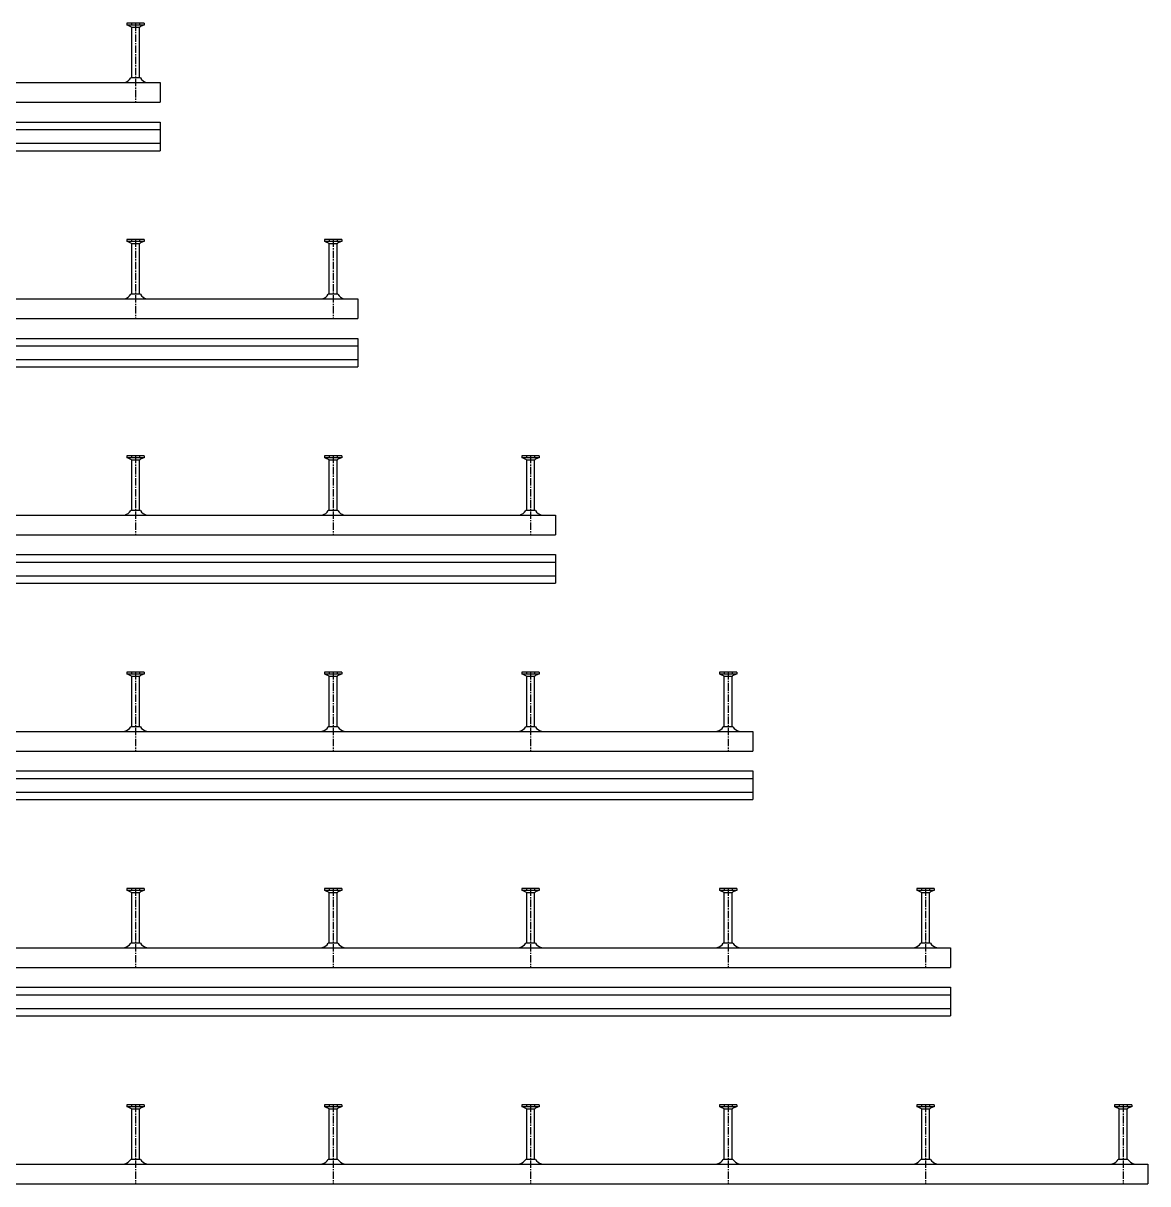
# Model space of a CAD drawing. Header units: millimetres. Extents: x -218 to 5901, y -4888 to 2743.
# Drawn here: x 3742 to 4881, y -3744 to -2569 of the extents above; entities that cross this region are included whole.
import ezdxf

# ---------------------------------------------------------------- set-up
doc = ezdxf.new("R2010")
doc.units = ezdxf.units.MM
doc.header["$LTSCALE"] = 10
doc.linetypes.add('MITTE2', pattern=[1.125, 0.75, -0.125, 0.125, -0.125])
doc.layers.add('HALFEN', color=2, linetype='CONTINUOUS')

msp = doc.modelspace()

# ---------------------------------------------------------------- linework, layer by layer
at = {"layer": 'HALFEN'}
for p, q in [((3847.5, -2568.8), (3847.5, -2570.7)), ((3865, -2568.8), (3847.5, -2568.8)), ((3865, -2570.7), (3847.5, -2570.7)), ((3848.3, -2570.7), (3851.8, -2572.5)), ((3852.2, -2568.8), (3852.2, -2570.4)), ((3852.3, -2624.1), (3852.3, -2573.2)), ((3852.8, -2572.8), (3859.7, -2572.8)), ((3860.3, -2568.8), (3860.3, -2570.4)), ((3860.3, -2624.1), (3860.3, -2573.2)), ((3864.3, -2570.7), (3860.7, -2572.5)), ((3865, -2568.8), (3865, -2570.7)), ((-168.7, -2628.8), (3881.3, -2628.8)), ((3861.2, -2624.1), (3851.3, -2624.1)), ((3881.3, -2628.8), (3881.3, -2648.8)), ((-168.7, -2648.8), (3881.3, -2648.8)), ((-168.7, -2668.8), (3881.3, -2668.8)), ((-168.7, -2676.3), (3881.3, -2676.3)), ((3881.3, -2668.8), (3881.3, -2697.8)), ((-168.7, -2690.3), (3881.3, -2690.3)), ((-168.7, -2697.8), (3881.3, -2697.8)), ((3865, -2787.8), (3847.5, -2787.8)), ((3847.5, -2787.8), (3847.5, -2789.7)), ((3865, -2789.7), (3847.5, -2789.7)), ((3848.3, -2789.7), (3851.8, -2791.5)), ((3852.2, -2787.8), (3852.2, -2789.4)), ((3852.3, -2843.1), (3852.3, -2792.2)), ((3852.8, -2791.8), (3859.7, -2791.8)), ((3860.3, -2787.8), (3860.3, -2789.4)), ((3860.3, -2843.1), (3860.3, -2792.2)), ((3864.3, -2789.7), (3860.7, -2791.5)), ((3865, -2787.8), (3865, -2789.7)), ((4047.5, -2787.8), (4047.5, -2789.7)), ((4065, -2787.8), (4047.5, -2787.8)), ((4065, -2789.7), (4047.5, -2789.7)), ((4048.3, -2789.7), (4051.8, -2791.5)), ((4052.2, -2787.8), (4052.2, -2789.4)), ((4052.3, -2843.1), (4052.3, -2792.2)), ((4052.8, -2791.8), (4059.7, -2791.8)), ((4060.3, -2787.8), (4060.3, -2789.4)), ((4060.3, -2843.1), (4060.3, -2792.2)), ((4064.3, -2789.7), (4060.7, -2791.5)), ((4065, -2787.8), (4065, -2789.7)), ((3861.2, -2843.1), (3851.3, -2843.1)), ((4061.2, -2843.1), (4051.3, -2843.1)), ((-168.7, -2847.8), (4081.3, -2847.8)), ((4081.3, -2847.8), (4081.3, -2867.8)), ((-168.7, -2867.8), (4081.3, -2867.8)), ((-168.7, -2887.8), (4081.3, -2887.8)), ((4081.3, -2887.8), (4081.3, -2916.8)), ((-168.7, -2895.3), (4081.3, -2895.3)), ((-168.7, -2909.3), (4081.3, -2909.3)), ((-168.7, -2916.8), (4081.3, -2916.8)), ((3865, -3006.8), (3847.5, -3006.8)), ((3847.5, -3006.8), (3847.5, -3008.7)), ((3852.2, -3006.8), (3852.2, -3008.4)), ((3860.3, -3006.8), (3860.3, -3008.4)), ((3865, -3006.8), (3865, -3008.7)), ((4065, -3006.8), (4047.5, -3006.8)), ((4047.5, -3006.8), (4047.5, -3008.7)), ((4052.2, -3006.8), (4052.2, -3008.4)), ((4060.3, -3006.8), (4060.3, -3008.4)), ((4065, -3006.8), (4065, -3008.7)), ((4247.5, -3006.8), (4247.5, -3008.7)), ((4265, -3006.8), (4247.5, -3006.8)), ((4252.2, -3006.8), (4252.2, -3008.4)), ((4260.3, -3006.8), (4260.3, -3008.4)), ((4265, -3006.8), (4265, -3008.7)), ((3865, -3008.7), (3847.5, -3008.7)), ((3848.3, -3008.7), (3851.8, -3010.5)), ((3852.3, -3062.1), (3852.3, -3011.2)), ((3852.8, -3010.8), (3859.7, -3010.8)), ((3860.3, -3062.1), (3860.3, -3011.2)), ((3864.3, -3008.7), (3860.7, -3010.5)), ((4065, -3008.7), (4047.5, -3008.7)), ((4048.3, -3008.7), (4051.8, -3010.5)), ((4052.3, -3062.1), (4052.3, -3011.2)), ((4052.8, -3010.8), (4059.7, -3010.8)), ((4060.3, -3062.1), (4060.3, -3011.2)), ((4064.3, -3008.7), (4060.7, -3010.5)), ((4265, -3008.7), (4247.5, -3008.7)), ((4248.3, -3008.7), (4251.8, -3010.5)), ((4252.3, -3062.1), (4252.3, -3011.2)), ((4252.8, -3010.8), (4259.7, -3010.8)), ((4260.3, -3062.1), (4260.3, -3011.2)), ((4264.3, -3008.7), (4260.7, -3010.5)), ((3861.2, -3062.1), (3851.3, -3062.1)), ((4061.2, -3062.1), (4051.3, -3062.1)), ((4261.2, -3062.1), (4251.3, -3062.1)), ((-168.7, -3066.8), (4281.3, -3066.8)), ((4281.3, -3066.8), (4281.3, -3086.8)), ((-168.7, -3086.8), (4281.3, -3086.8)), ((-168.7, -3106.8), (4281.3, -3106.8)), ((4281.3, -3106.8), (4281.3, -3135.8)), ((-168.7, -3114.3), (4281.3, -3114.3)), ((-168.7, -3128.3), (4281.3, -3128.3)), ((-168.7, -3135.8), (4281.3, -3135.8)), ((3865, -3225.8), (3847.5, -3225.8)), ((3847.5, -3225.8), (3847.5, -3227.7)), ((3865, -3227.7), (3847.5, -3227.7)), ((3848.3, -3227.7), (3851.8, -3229.5)), ((3852.2, -3225.8), (3852.2, -3227.4)), ((3852.3, -3281.1), (3852.3, -3230.2)), ((3852.8, -3229.8), (3859.7, -3229.8)), ((3860.3, -3225.8), (3860.3, -3227.4)), ((3860.3, -3281.1), (3860.3, -3230.2)), ((3864.3, -3227.7), (3860.7, -3229.5)), ((3865, -3225.8), (3865, -3227.7)), ((4065, -3225.8), (4047.5, -3225.8)), ((4047.5, -3225.8), (4047.5, -3227.7)), ((4065, -3227.7), (4047.5, -3227.7)), ((4048.3, -3227.7), (4051.8, -3229.5)), ((4052.2, -3225.8), (4052.2, -3227.4)), ((4052.3, -3281.1), (4052.3, -3230.2)), ((4052.8, -3229.8), (4059.7, -3229.8)), ((4060.3, -3225.8), (4060.3, -3227.4)), ((4060.3, -3281.1), (4060.3, -3230.2)), ((4064.3, -3227.7), (4060.7, -3229.5)), ((4065, -3225.8), (4065, -3227.7)), ((4247.5, -3225.8), (4247.5, -3227.7)), ((4265, -3225.8), (4247.5, -3225.8)), ((4265, -3227.7), (4247.5, -3227.7)), ((4248.3, -3227.7), (4251.8, -3229.5)), ((4252.2, -3225.8), (4252.2, -3227.4)), ((4252.3, -3281.1), (4252.3, -3230.2)), ((4252.8, -3229.8), (4259.7, -3229.8)), ((4260.3, -3225.8), (4260.3, -3227.4)), ((4260.3, -3281.1), (4260.3, -3230.2)), ((4264.3, -3227.7), (4260.7, -3229.5)), ((4265, -3225.8), (4265, -3227.7)), ((4447.5, -3225.8), (4447.5, -3227.7)), ((4465, -3225.8), (4447.5, -3225.8)), ((4465, -3227.7), (4447.5, -3227.7)), ((4448.3, -3227.7), (4451.8, -3229.5)), ((4452.2, -3225.8), (4452.2, -3227.4)), ((4452.3, -3281.1), (4452.3, -3230.2)), ((4452.8, -3229.8), (4459.7, -3229.8)), ((4460.3, -3225.8), (4460.3, -3227.4)), ((4460.3, -3281.1), (4460.3, -3230.2)), ((4464.3, -3227.7), (4460.7, -3229.5)), ((4465, -3225.8), (4465, -3227.7)), ((-168.7, -3285.8), (4481.3, -3285.8)), ((3861.2, -3281.1), (3851.3, -3281.1)), ((4061.2, -3281.1), (4051.3, -3281.1)), ((4261.2, -3281.1), (4251.3, -3281.1)), ((4461.2, -3281.1), (4451.3, -3281.1)), ((4481.3, -3285.8), (4481.3, -3305.8)), ((-168.7, -3305.8), (4481.3, -3305.8)), ((-168.7, -3325.8), (4481.3, -3325.8)), ((-168.7, -3333.3), (4481.3, -3333.3)), ((4481.3, -3325.8), (4481.3, -3354.8)), ((-168.7, -3347.3), (4481.3, -3347.3)), ((-168.7, -3354.8), (4481.3, -3354.8)), ((3865, -3444.8), (3847.5, -3444.8)), ((3847.5, -3444.8), (3847.5, -3446.7)), ((3865, -3446.7), (3847.5, -3446.7)), ((3848.3, -3446.7), (3851.8, -3448.5)), ((3852.2, -3444.8), (3852.2, -3446.4)), ((3852.3, -3500.1), (3852.3, -3449.2)), ((3852.8, -3448.8), (3859.7, -3448.8)), ((3860.3, -3444.8), (3860.3, -3446.4)), ((3860.3, -3500.1), (3860.3, -3449.2)), ((3864.3, -3446.7), (3860.7, -3448.5)), ((3865, -3444.8), (3865, -3446.7)), ((4065, -3444.8), (4047.5, -3444.8)), ((4047.5, -3444.8), (4047.5, -3446.7)), ((4065, -3446.7), (4047.5, -3446.7)), ((4048.3, -3446.7), (4051.8, -3448.5)), ((4052.2, -3444.8), (4052.2, -3446.4)), ((4052.3, -3500.1), (4052.3, -3449.2)), ((4052.8, -3448.8), (4059.7, -3448.8)), ((4060.3, -3444.8), (4060.3, -3446.4)), ((4060.3, -3500.1), (4060.3, -3449.2)), ((4064.3, -3446.7), (4060.7, -3448.5)), ((4065, -3444.8), (4065, -3446.7)), ((4247.5, -3444.8), (4247.5, -3446.7)), ((4265, -3444.8), (4247.5, -3444.8)), ((4265, -3446.7), (4247.5, -3446.7)), ((4248.3, -3446.7), (4251.8, -3448.5)), ((4252.2, -3444.8), (4252.2, -3446.4)), ((4252.3, -3500.1), (4252.3, -3449.2)), ((4252.8, -3448.8), (4259.7, -3448.8)), ((4260.3, -3444.8), (4260.3, -3446.4)), ((4260.3, -3500.1), (4260.3, -3449.2)), ((4264.3, -3446.7), (4260.7, -3448.5)), ((4265, -3444.8), (4265, -3446.7)), ((4465, -3444.8), (4447.5, -3444.8)), ((4447.5, -3444.8), (4447.5, -3446.7)), ((4465, -3446.7), (4447.5, -3446.7)), ((4448.3, -3446.7), (4451.8, -3448.5)), ((4452.2, -3444.8), (4452.2, -3446.4)), ((4452.3, -3500.1), (4452.3, -3449.2)), ((4452.8, -3448.8), (4459.7, -3448.8)), ((4460.3, -3444.8), (4460.3, -3446.4)), ((4460.3, -3500.1), (4460.3, -3449.2)), ((4464.3, -3446.7), (4460.7, -3448.5)), ((4465, -3444.8), (4465, -3446.7)), ((4647.5, -3444.8), (4647.5, -3446.7)), ((4665, -3444.8), (4647.5, -3444.8)), ((4665, -3446.7), (4647.5, -3446.7)), ((4648.3, -3446.7), (4651.8, -3448.5)), ((4652.2, -3444.8), (4652.2, -3446.4)), ((4652.3, -3500.1), (4652.3, -3449.2)), ((4652.8, -3448.8), (4659.7, -3448.8)), ((4660.3, -3444.8), (4660.3, -3446.4)), ((4660.3, -3500.1), (4660.3, -3449.2)), ((4664.3, -3446.7), (4660.7, -3448.5)), ((4665, -3444.8), (4665, -3446.7)), ((3861.2, -3500.1), (3851.3, -3500.1)), ((4061.2, -3500.1), (4051.3, -3500.1)), ((4261.2, -3500.1), (4251.3, -3500.1)), ((4461.2, -3500.1), (4451.3, -3500.1)), ((4661.2, -3500.1), (4651.3, -3500.1)), ((-168.7, -3504.8), (4681.3, -3504.8)), ((4681.3, -3504.8), (4681.3, -3524.8)), ((-168.7, -3524.8), (4681.3, -3524.8)), ((-168.7, -3544.8), (4681.3, -3544.8)), ((4681.3, -3544.8), (4681.3, -3573.8)), ((-168.7, -3552.3), (4681.3, -3552.3)), ((-168.7, -3566.3), (4681.3, -3566.3)), ((-168.7, -3573.8), (4681.3, -3573.8)), ((3865, -3663.8), (3847.5, -3663.8)), ((3847.5, -3663.8), (3847.5, -3665.7)), ((3865, -3665.7), (3847.5, -3665.7)), ((3848.3, -3665.7), (3851.8, -3667.5)), ((3852.2, -3663.8), (3852.2, -3665.4)), ((3860.3, -3663.8), (3860.3, -3665.4)), ((3864.3, -3665.7), (3860.7, -3667.5)), ((3865, -3663.8), (3865, -3665.7)), ((4065, -3663.8), (4047.5, -3663.8)), ((4047.5, -3663.8), (4047.5, -3665.7)), ((4065, -3665.7), (4047.5, -3665.7)), ((4048.3, -3665.7), (4051.8, -3667.5)), ((4052.2, -3663.8), (4052.2, -3665.4)), ((4060.3, -3663.8), (4060.3, -3665.4)), ((4064.3, -3665.7), (4060.7, -3667.5)), ((4065, -3663.8), (4065, -3665.7)), ((4247.5, -3663.8), (4247.5, -3665.7)), ((4265, -3663.8), (4247.5, -3663.8)), ((4265, -3665.7), (4247.5, -3665.7)), ((4248.3, -3665.7), (4251.8, -3667.5)), ((4252.2, -3663.8), (4252.2, -3665.4)), ((4260.3, -3663.8), (4260.3, -3665.4)), ((4264.3, -3665.7), (4260.7, -3667.5)), ((4265, -3663.8), (4265, -3665.7)), ((4465, -3663.8), (4447.5, -3663.8)), ((4447.5, -3663.8), (4447.5, -3665.7)), ((4465, -3665.7), (4447.5, -3665.7)), ((4448.3, -3665.7), (4451.8, -3667.5)), ((4452.2, -3663.8), (4452.2, -3665.4)), ((4460.3, -3663.8), (4460.3, -3665.4)), ((4464.3, -3665.7), (4460.7, -3667.5)), ((4465, -3663.8), (4465, -3665.7)), ((4665, -3663.8), (4647.5, -3663.8)), ((4647.5, -3663.8), (4647.5, -3665.7)), ((4665, -3665.7), (4647.5, -3665.7)), ((4648.3, -3665.7), (4651.8, -3667.5)), ((4652.2, -3663.8), (4652.2, -3665.4)), ((4660.3, -3663.8), (4660.3, -3665.4)), ((4664.3, -3665.7), (4660.7, -3667.5)), ((4665, -3663.8), (4665, -3665.7)), ((4847.5, -3663.8), (4847.5, -3665.7)), ((4865, -3663.8), (4847.5, -3663.8)), ((4865, -3665.7), (4847.5, -3665.7)), ((4848.3, -3665.7), (4851.8, -3667.5)), ((4852.2, -3663.8), (4852.2, -3665.4)), ((4860.3, -3663.8), (4860.3, -3665.4)), ((4864.3, -3665.7), (4860.7, -3667.5)), ((4865, -3663.8), (4865, -3665.7)), ((3852.3, -3719.1), (3852.3, -3668.2)), ((3852.8, -3667.8), (3859.7, -3667.8)), ((3860.3, -3719.1), (3860.3, -3668.2)), ((4052.3, -3719.1), (4052.3, -3668.2)), ((4052.8, -3667.8), (4059.7, -3667.8)), ((4060.3, -3719.1), (4060.3, -3668.2)), ((4252.3, -3719.1), (4252.3, -3668.2)), ((4252.8, -3667.8), (4259.7, -3667.8)), ((4260.3, -3719.1), (4260.3, -3668.2)), ((4452.3, -3719.1), (4452.3, -3668.2)), ((4452.8, -3667.8), (4459.7, -3667.8)), ((4460.3, -3719.1), (4460.3, -3668.2)), ((4652.3, -3719.1), (4652.3, -3668.2)), ((4652.8, -3667.8), (4659.7, -3667.8)), ((4660.3, -3719.1), (4660.3, -3668.2)), ((4852.3, -3719.1), (4852.3, -3668.2)), ((4852.8, -3667.8), (4859.7, -3667.8)), ((4860.3, -3719.1), (4860.3, -3668.2)), ((-168.7, -3723.8), (4881.3, -3723.8)), ((3861.2, -3719.1), (3851.3, -3719.1)), ((4061.2, -3719.1), (4051.3, -3719.1)), ((4261.2, -3719.1), (4251.3, -3719.1)), ((4461.2, -3719.1), (4451.3, -3719.1)), ((4661.2, -3719.1), (4651.3, -3719.1)), ((4861.2, -3719.1), (4851.3, -3719.1)), ((4881.3, -3723.8), (4881.3, -3743.8)), ((-168.7, -3743.8), (4881.3, -3743.8))]:
    msp.add_line(p, q, dxfattribs=at)
at = {"layer": 'HALFEN', "color": 1, "linetype": 'MITTE2'}
for p, q in [((3856.3, -2568.8), (3856.3, -2648.8)), ((3856.3, -2787.8), (3856.3, -2867.8)), ((4056.3, -2787.8), (4056.3, -2867.8)), ((3856.3, -3006.8), (3856.3, -3086.8)), ((4056.3, -3006.8), (4056.3, -3086.8)), ((4256.3, -3006.8), (4256.3, -3086.8)), ((3856.3, -3225.8), (3856.3, -3305.8)), ((4056.3, -3225.8), (4056.3, -3305.8)), ((4256.3, -3225.8), (4256.3, -3305.8)), ((4456.3, -3225.8), (4456.3, -3305.8)), ((3856.3, -3444.8), (3856.3, -3524.8)), ((4056.3, -3444.8), (4056.3, -3524.8)), ((4256.3, -3444.8), (4256.3, -3524.8)), ((4456.3, -3444.8), (4456.3, -3524.8)), ((4656.3, -3444.8), (4656.3, -3524.8)), ((3856.3, -3663.8), (3856.3, -3743.8)), ((4056.3, -3663.8), (4056.3, -3743.8)), ((4256.3, -3663.8), (4256.3, -3743.8)), ((4456.3, -3663.8), (4456.3, -3743.8)), ((4656.3, -3663.8), (4656.3, -3743.8)), ((4856.3, -3663.8), (4856.3, -3743.8))]:
    msp.add_line(p, q, dxfattribs=at)
at = {"layer": 'HALFEN'}
for centre, radius, start, end in [((3851.5, -2573.2), 0.8, 0, 62.3005), ((3861.1, -2573.2), 0.8, 117.6995, 180), ((3842.7, -2619), 10, 285.1143, 329.2679), ((3869.8, -2619), 10, 210.7321, 254.8857), ((3851.5, -2792.2), 0.8, 0, 62.3005), ((3861.1, -2792.2), 0.8, 117.6995, 180), ((4051.5, -2792.2), 0.8, 0, 62.3005), ((4061.1, -2792.2), 0.8, 117.6995, 180), ((3842.7, -2838), 10, 285.1143, 329.2679), ((3869.8, -2838), 10, 210.7321, 254.8857), ((4042.7, -2838), 10, 285.1143, 329.2679), ((4069.8, -2838), 10, 210.7321, 254.8857), ((3851.5, -3011.2), 0.8, 0, 62.3005), ((3861.1, -3011.2), 0.8, 117.6995, 180), ((4051.5, -3011.2), 0.8, 0, 62.3005), ((4061.1, -3011.2), 0.8, 117.6995, 180), ((4251.5, -3011.2), 0.8, 0, 62.3005), ((4261.1, -3011.2), 0.8, 117.6995, 180), ((3842.7, -3057), 10, 285.1143, 329.2679), ((3869.8, -3057), 10, 210.7321, 254.8857), ((4042.7, -3057), 10, 285.1143, 329.2679), ((4069.8, -3057), 10, 210.7321, 254.8857), ((4242.7, -3057), 10, 285.1143, 329.2679), ((4269.8, -3057), 10, 210.7321, 254.8857), ((3851.5, -3230.2), 0.8, 0, 62.3005), ((3861.1, -3230.2), 0.8, 117.6995, 180), ((4051.5, -3230.2), 0.8, 0, 62.3005), ((4061.1, -3230.2), 0.8, 117.6995, 180), ((4251.5, -3230.2), 0.8, 0, 62.3005), ((4261.1, -3230.2), 0.8, 117.6995, 180), ((4451.5, -3230.2), 0.8, 0, 62.3005), ((4461.1, -3230.2), 0.8, 117.6995, 180), ((3842.7, -3276), 10, 285.1143, 329.2679), ((3869.8, -3276), 10, 210.7321, 254.8857), ((4042.7, -3276), 10, 285.1143, 329.2679), ((4069.8, -3276), 10, 210.7321, 254.8857), ((4242.7, -3276), 10, 285.1143, 329.2679), ((4269.8, -3276), 10, 210.7321, 254.8857), ((4442.7, -3276), 10, 285.1143, 329.2679), ((4469.8, -3276), 10, 210.7321, 254.8857), ((3851.5, -3449.2), 0.8, 0, 62.3005), ((3861.1, -3449.2), 0.8, 117.6995, 180), ((4051.5, -3449.2), 0.8, 0, 62.3005), ((4061.1, -3449.2), 0.8, 117.6995, 180), ((4251.5, -3449.2), 0.8, 0, 62.3005), ((4261.1, -3449.2), 0.8, 117.6995, 180), ((4451.5, -3449.2), 0.8, 0, 62.3005), ((4461.1, -3449.2), 0.8, 117.6995, 180), ((4651.5, -3449.2), 0.8, 0, 62.3005), ((4661.1, -3449.2), 0.8, 117.6995, 180), ((3842.7, -3495), 10, 285.1143, 329.2679), ((3869.8, -3495), 10, 210.7321, 254.8857), ((4042.7, -3495), 10, 285.1143, 329.2679), ((4069.8, -3495), 10, 210.7321, 254.8857), ((4242.7, -3495), 10, 285.1143, 329.2679), ((4269.8, -3495), 10, 210.7321, 254.8857), ((4442.7, -3495), 10, 285.1143, 329.2679), ((4469.8, -3495), 10, 210.7321, 254.8857), ((4642.7, -3495), 10, 285.1143, 329.2679), ((4669.8, -3495), 10, 210.7321, 254.8857), ((3851.5, -3668.2), 0.8, 0, 62.3005), ((3861.1, -3668.2), 0.8, 117.6995, 180), ((4051.5, -3668.2), 0.8, 0, 62.3005), ((4061.1, -3668.2), 0.8, 117.6995, 180), ((4251.5, -3668.2), 0.8, 0, 62.3005), ((4261.1, -3668.2), 0.8, 117.6995, 180), ((4451.5, -3668.2), 0.8, 0, 62.3005), ((4461.1, -3668.2), 0.8, 117.6995, 180), ((4651.5, -3668.2), 0.8, 0, 62.3005), ((4661.1, -3668.2), 0.8, 117.6995, 180), ((4851.5, -3668.2), 0.8, 0, 62.3005), ((4861.1, -3668.2), 0.8, 117.6995, 180), ((3842.7, -3714), 10, 285.1143, 329.2679), ((3869.8, -3714), 10, 210.7321, 254.8857), ((4042.7, -3714), 10, 285.1143, 329.2679), ((4069.8, -3714), 10, 210.7321, 254.8857), ((4242.7, -3714), 10, 285.1143, 329.2679), ((4269.8, -3714), 10, 210.7321, 254.8857), ((4442.7, -3714), 10, 285.1143, 329.2679), ((4469.8, -3714), 10, 210.7321, 254.8857), ((4642.7, -3714), 10, 285.1143, 329.2679), ((4669.8, -3714), 10, 210.7321, 254.8857), ((4842.7, -3714), 10, 285.1143, 329.2679), ((4869.8, -3714), 10, 210.7321, 254.8857)]:
    msp.add_arc(centre, radius, start, end, dxfattribs=at)

doc.saveas('drawing.dxf')
